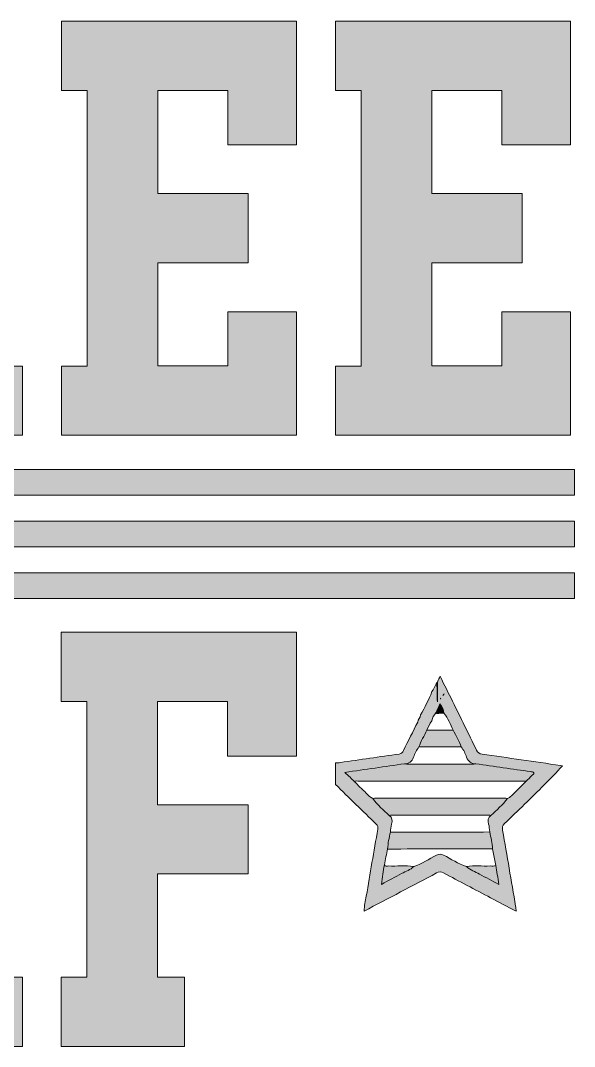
# Model space of a CAD drawing. Header units: inches. Extents: x 149 to 931, y -902 to -178.
# Drawn here: x 540 to 931, y -902 to -178 of the extents above; entities that cross this region are included whole.
import ezdxf

# ---------------------------------------------------------------- set-up
doc = ezdxf.new("R2010")
doc.units = ezdxf.units.IN
doc.header["$MEASUREMENT"] = 0
doc.layers.add('Layer 1', color=7, linetype='Continuous')

# ---------------------------------------------------------------- blocks, each defined once
blk = doc.blocks.new('block 3')
at = {"layer": 'Layer 1', "true_color": 0x2a4f7b}
h = blk.add_hatch(color=167, dxfattribs=at)
h.dxf.hatch_style = 2
h.paths.add_polyline_path([(219.31, -421.76), (238.35, -421.76), (238.35, -470.63), (151.22, -470.63), (151.22, -421.76), (169.34, -421.76), (169.34, -227), (151.22, -227), (151.22, -177.95), (317.42, -177.95), (317.42, -265.44), (268.73, -265.44), (268.73, -227), (219.31, -227), (219.31, -299.85), (283.19, -299.85), (283.19, -348.72), (219.31, -348.72)])
h = blk.add_hatch(color=167, dxfattribs=at)
h.dxf.hatch_style = 2
h.paths.add_polyline_path([(473.37, -354.95), (412.97, -354.95), (412.97, -421.76), (432, -421.76), (432, -470.63), (344.88, -470.63), (344.88, -421.76), (363, -421.76), (363, -227), (344.88, -227), (344.88, -177.58), (484.72, -177.58), (522.43, -215.84), (522.43, -311.38), (508.88, -324.74), (522.43, -337.74), (522.43, -421.76), (541.46, -421.76), (541.46, -470.63), (454.34, -470.63), (454.34, -421.76), (473.37, -421.76)])
h.paths.add_polyline_path([(473.37, -227.19), (412.97, -227.19), (412.97, -306.07), (473.37, -306.07)])
h = blk.add_hatch(color=167, dxfattribs=at)
h.dxf.hatch_style = 2
h.paths.add_polyline_path([(686.43, -421.57), (686.43, -383.32), (735.12, -383.32), (735.12, -470.63), (568.92, -470.63), (568.92, -421.76), (587.04, -421.76), (587.04, -227), (568.92, -227), (568.92, -177.95), (735.12, -177.95), (735.12, -265.44), (686.43, -265.44), (686.43, -227), (637.01, -227), (637.01, -299.85), (700.9, -299.85), (700.9, -348.72), (637.01, -348.72), (637.01, -421.57)])
h = blk.add_hatch(color=167, dxfattribs=at)
h.dxf.hatch_style = 2
h.paths.add_polyline_path([(880.09, -421.57), (880.09, -383.32), (928.78, -383.32), (928.78, -470.63), (762.58, -470.63), (762.58, -421.76), (780.7, -421.76), (780.7, -227), (762.58, -227), (762.58, -177.95), (928.78, -177.95), (928.78, -265.44), (880.09, -265.44), (880.09, -227), (830.67, -227), (830.67, -299.85), (894.55, -299.85), (894.55, -348.72), (830.67, -348.72), (830.67, -421.57)])
at = {"layer": 'Layer 1', "lineweight": 0}
for points in [[(219.31, -421.76), (238.35, -421.76), (238.35, -470.63), (151.22, -470.63), (151.22, -421.76), (169.34, -421.76), (169.34, -227), (151.22, -227), (151.22, -177.95), (317.42, -177.95), (317.42, -265.44), (268.73, -265.44), (268.73, -227), (219.31, -227), (219.31, -299.85), (283.19, -299.85), (283.19, -348.72), (219.31, -348.72), (219.31, -421.76)], [(473.37, -354.95), (412.97, -354.95), (412.97, -421.76), (432, -421.76), (432, -470.63), (344.88, -470.63), (344.88, -421.76), (363, -421.76), (363, -227), (344.88, -227), (344.88, -177.58), (484.72, -177.58), (522.43, -215.84), (522.43, -311.38), (508.88, -324.74), (522.43, -337.74), (522.43, -421.76), (541.46, -421.76), (541.46, -470.63), (454.34, -470.63), (454.34, -421.76), (473.37, -421.76), (473.37, -354.95)], [(686.43, -421.57), (686.43, -383.32), (735.12, -383.32), (735.12, -470.63), (568.92, -470.63), (568.92, -421.76), (587.04, -421.76), (587.04, -227), (568.92, -227), (568.92, -177.95), (735.12, -177.95), (735.12, -265.44), (686.43, -265.44), (686.43, -227), (637.01, -227), (637.01, -299.85), (700.9, -299.85), (700.9, -348.72), (637.01, -348.72), (637.01, -421.57), (686.43, -421.57)], [(880.09, -421.57), (880.09, -383.32), (928.78, -383.32), (928.78, -470.63), (762.58, -470.63), (762.58, -421.76), (780.7, -421.76), (780.7, -227), (762.58, -227), (762.58, -177.95), (928.78, -177.95), (928.78, -265.44), (880.09, -265.44), (880.09, -227), (830.67, -227), (830.67, -299.85), (894.55, -299.85), (894.55, -348.72), (830.67, -348.72), (830.67, -421.57), (880.09, -421.57)], [(473.37, -227.19), (412.97, -227.19), (412.97, -306.07), (473.37, -306.07), (473.37, -227.19)]]:
    blk.add_lwpolyline(points, dxfattribs=at)
blk = doc.blocks.new('block 4')
at = {"layer": 'Layer 1', "true_color": 0xce432c}
h = blk.add_hatch(color=22, dxfattribs=at)
h.dxf.hatch_style = 2
h.paths.add_polyline_path([(418.19, -825.73), (411.96, -853.55), (425.14, -853.55), (425.14, -902.42), (344.97, -902.42), (344.97, -853.55), (363.27, -853.55), (420.2, -609.74), (469.99, -609.74), (523.98, -853.55), (541.37, -853.55), (541.37, -902.42), (461.2, -902.42), (461.2, -853.55), (475.11, -853.55), (468.89, -825.73)])
h.paths.add_polyline_path([(458.09, -777.04), (443.63, -712.79), (429.17, -777.04)])
h = blk.add_hatch(color=22, dxfattribs=at)
h.dxf.hatch_style = 2
h.paths.add_polyline_path([(636.92, -853.55), (655.96, -853.55), (655.96, -902.42), (568.83, -902.42), (568.83, -853.55), (586.95, -853.55), (586.95, -658.79), (568.83, -658.79), (568.83, -609.74), (735.03, -609.74), (735.03, -697.23), (686.34, -697.23), (686.34, -658.79), (636.92, -658.79), (636.92, -731.64), (700.8, -731.64), (700.8, -780.51), (636.92, -780.51)])
at = {"layer": 'Layer 1', "lineweight": 0}
for points in [[(418.19, -825.73), (411.96, -853.55), (425.14, -853.55), (425.14, -902.42), (344.97, -902.42), (344.97, -853.55), (363.27, -853.55), (420.2, -609.74), (469.99, -609.74), (523.98, -853.55), (541.37, -853.55), (541.37, -902.42), (461.2, -902.42), (461.2, -853.55), (475.11, -853.55), (468.89, -825.73), (418.19, -825.73)], [(636.92, -853.55), (655.96, -853.55), (655.96, -902.42), (568.83, -902.42), (568.83, -853.55), (586.95, -853.55), (586.95, -658.79), (568.83, -658.79), (568.83, -609.74), (735.03, -609.74), (735.03, -697.23), (686.34, -697.23), (686.34, -658.79), (636.92, -658.79), (636.92, -731.64), (700.8, -731.64), (700.8, -780.51), (636.92, -780.51), (636.92, -853.55)], [(458.09, -777.04), (443.63, -712.79), (429.17, -777.04), (458.09, -777.04)]]:
    blk.add_lwpolyline(points, dxfattribs=at)
blk = doc.blocks.new('block 5')
at = {"layer": 'Layer 1', "true_color": 0xce432c}
h = blk.add_hatch(color=22, dxfattribs=at)
h.dxf.hatch_style = 2
h.paths.add_polyline_path([(931.48, -512.96), (148.52, -512.96), (148.52, -494.75), (931.48, -494.75)])
h = blk.add_hatch(color=22, dxfattribs=at)
h.dxf.hatch_style = 2
h.paths.add_polyline_path([(931.48, -549.47), (148.52, -549.47), (148.52, -531.26), (931.48, -531.26)])
h = blk.add_hatch(color=22, dxfattribs=at)
h.dxf.hatch_style = 2
h.paths.add_polyline_path([(931.48, -585.88), (148.52, -585.88), (148.52, -567.68), (931.48, -567.68)])
at = {"layer": 'Layer 1', "lineweight": 0}
for points in [[(931.48, -512.96), (148.52, -512.96), (148.52, -494.75), (931.48, -494.75), (931.48, -512.96)], [(931.48, -549.47), (148.52, -549.47), (148.52, -531.26), (931.48, -531.26), (931.48, -549.47)], [(931.48, -585.88), (148.52, -585.88), (148.52, -567.68), (931.48, -567.68), (931.48, -585.88)]]:
    blk.add_lwpolyline(points, dxfattribs=at)
blk = doc.blocks.new('block 6')
at = {"layer": 'Layer 1', "true_color": 0x2a4f7b}
h = blk.add_hatch(color=167, dxfattribs=at)
h.dxf.hatch_style = 2
edge = h.paths.add_edge_path()
edge.add_spline(control_points=[(910.17, -717.58), (914.56, -713.23), (918.71, -708.65), (922.93, -704.21), (922.7, -704.15), (922.13, -703.97), (921.54, -703.88), (903.08, -701.2), (884.62, -698.48), (866.14, -695.9), (864.17, -695.63), (863.15, -694.88), (862.29, -693.11), (856.69, -681.56), (850.97, -670.07), (845.29, -658.56), (842.44, -652.78), (839.58, -647.01), (836.53, -640.85), (835.8, -642.31), (835.3, -643.31), (834.81, -644.3), (834.8, -644.5), (834.79, -644.71), (834.78, -644.92), (834.78, -644.92), (834.78, -659.04), (834.78, -659.04), (833.76, -654.41), (835.35, -650.21), (833.8, -646.24), (832.7, -648.03), (832.27, -650.2), (830.72, -651.73), (828.49, -657.46), (825.77, -662.94), (822.63, -668.22), (822.53, -670.09), (820.95, -671.39), (820.7, -673.2), (817.32, -679.9), (813.93, -686.59), (810.6, -693.31), (809.93, -694.65), (809.29, -695.59), (807.56, -695.83), (793.75, -697.75), (779.96, -699.81), (766.15, -701.79), (764.96, -701.96), (763.78, -702.15), (762.58, -702.1), (762.58, -702.1), (762.58, -717.27), (762.58, -717.27), (772.13, -726.68), (781.74, -736.04), (791.38, -745.37), (792.44, -746.39), (792.78, -747.34), (792.51, -748.85), (789.73, -764.61), (787, -780.38), (784.36, -796.16), (783.79, -799.58), (782.81, -802.97), (782.86, -806.78), (800.12, -797.7), (817.07, -788.82), (833.97, -779.84), (835.77, -778.88), (837.16, -778.82), (838.98, -779.8), (850.02, -785.72), (861.13, -791.53), (872.21, -797.36), (878.12, -800.47), (884.03, -803.54), (890.28, -806.81), (890.12, -805.34), (890.06, -804.33), (889.9, -803.35), (886.84, -785.46), (883.81, -767.57), (880.65, -749.7), (880.3, -747.69), (880.57, -746.36), (882.1, -744.9), (891.52, -735.86), (900.89, -726.76), (910.17, -717.58)], knot_values=[0, 0, 0, 0, 1, 1, 1, 2, 2, 2, 3, 3, 3, 4, 4, 4, 5, 5, 5, 6, 6, 6, 7, 7, 7, 8, 8, 8, 9, 9, 9, 10, 10, 10, 11, 11, 11, 12, 12, 12, 13, 13, 13, 14, 14, 14, 15, 15, 15, 16, 16, 16, 17, 17, 17, 18, 18, 18, 19, 19, 19, 20, 20, 20, 21, 21, 21, 22, 22, 22, 23, 23, 23, 24, 24, 24, 25, 25, 25, 26, 26, 26, 27, 27, 27, 28, 28, 28, 29, 29, 29, 30, 30, 30, 30], degree=3, periodic=1)
edge = h.paths.add_edge_path()
edge.add_spline(control_points=[(872.42, -739.2), (870.3, -740.8), (870.05, -742.82), (870.76, -745.27), (871.27, -747.08), (871.35, -749.01), (871.63, -750.89), (872.38, -754.86), (873.39, -758.79), (873.57, -762.86), (873.57, -762.86), (875.88, -774.51), (875.88, -774.51), (876.58, -778.78), (877.29, -783.06), (878.09, -787.9), (873.28, -785.35), (868.82, -783.1), (864.47, -780.65), (861.32, -778.88), (857.71, -777.88), (855.07, -775.24), (849.33, -773.35), (844.33, -769.98), (839.01, -767.26), (837.17, -766.33), (835.85, -766.33), (834.01, -767.26), (828.68, -769.95), (823.7, -773.38), (817.95, -775.21), (815.59, -777.75), (812.24, -778.58), (809.35, -780.21), (804.78, -782.79), (800.09, -785.18), (794.99, -787.9), (795.74, -783), (796.42, -778.49), (797.11, -773.97), (797.87, -770.29), (798.63, -766.6), (799.39, -762.91), (799.7, -758.85), (800.44, -754.86), (801.39, -750.91), (801.67, -749.03), (801.79, -747.11), (802.27, -745.29), (802.92, -742.86), (802.73, -740.8), (800.6, -739.2), (796.58, -735.31), (792.16, -731.8), (788.86, -727.21), (785.75, -725.75), (783.92, -722.83), (781.44, -720.65), (779.55, -718.99), (777.83, -717.13), (776.03, -715.36), (773.95, -713.33), (771.88, -711.3), (769.29, -708.78), (783.71, -706.69), (797.48, -704.69), (811.24, -702.69), (814.56, -702.75), (816.56, -701.23), (817.76, -698.05), (818.7, -695.54), (819.8, -693), (821.51, -690.83), (823.01, -686.69), (825.2, -682.89), (827.21, -678.99), (828.17, -676.69), (829.16, -674.39), (830.56, -672.3), (831.25, -670.31), (831.97, -668.32), (833.48, -666.76), (834.36, -664.77), (835.23, -662.77), (836.27, -660.41), (837.93, -662.57), (839.1, -664.51), (839.26, -666.94), (842.15, -670.57), (843.8, -674.87), (845.81, -678.98), (847.77, -682.89), (850, -686.68), (851.49, -690.81), (853.17, -693), (854.32, -695.53), (855.26, -698.06), (856.44, -701.27), (858.48, -702.74), (861.79, -702.7), (874.72, -704.54), (887.65, -706.38), (900.57, -708.26), (901.31, -708.36), (902.39, -708.26), (902.69, -709.11), (903.02, -710.04), (901.98, -710.47), (901.44, -711.01), (900.09, -712.38), (898.66, -713.67), (897.26, -714.99), (893.48, -718.73), (889.71, -722.48), (885.9, -726.18), (885.42, -726.64), (884.72, -726.87), (884.12, -727.21), (880.85, -731.82), (876.39, -735.27), (872.42, -739.2)], knot_values=[0, 0, 0, 0, 1, 1, 1, 2, 2, 2, 3, 3, 3, 4, 4, 4, 5, 5, 5, 6, 6, 6, 7, 7, 7, 8, 8, 8, 9, 9, 9, 10, 10, 10, 11, 11, 11, 12, 12, 12, 13, 13, 13, 14, 14, 14, 15, 15, 15, 16, 16, 16, 17, 17, 17, 18, 18, 18, 19, 19, 19, 20, 20, 20, 21, 21, 21, 22, 22, 22, 23, 23, 23, 24, 24, 24, 25, 25, 25, 26, 26, 26, 27, 27, 27, 28, 28, 28, 29, 29, 29, 30, 30, 30, 31, 31, 31, 32, 32, 32, 33, 33, 33, 34, 34, 34, 35, 35, 35, 36, 36, 36, 37, 37, 37, 38, 38, 38, 39, 39, 39, 40, 40, 40, 40], degree=3, periodic=1)
h = blk.add_hatch(color=167, dxfattribs=at)
h.dxf.hatch_style = 2
edge = h.paths.add_edge_path()
edge.add_spline(control_points=[(833.8, -646.24), (833.82, -645.57), (834.25, -645.21), (834.78, -644.92), (834.78, -649.42), (834.78, -653.93), (834.78, -659.04), (833.76, -654.41), (835.35, -650.21), (833.8, -646.24)], knot_values=[0, 0, 0, 0, 1, 1, 1, 2, 2, 2, 3, 3, 3, 3], degree=3, periodic=1)
at = {"layer": 'Layer 1', "true_color": 0x040405}
h = blk.add_hatch(color=178, dxfattribs=at)
h.dxf.hatch_style = 2
edge = h.paths.add_edge_path()
edge.add_spline(control_points=[(836.81, -656.63), (836.76, -656.71), (836.7, -656.78), (836.64, -656.85), (836.69, -656.77), (836.74, -656.69), (836.79, -656.61), (836.83, -656.53), (836.87, -656.45), (836.92, -656.38), (836.88, -656.46), (836.85, -656.55), (836.81, -656.63)], knot_values=[0, 0, 0, 0, 1, 1, 1, 2, 2, 2, 3, 3, 3, 4, 4, 4, 4], degree=3, periodic=1)
at = {"layer": 'Layer 1', "true_color": 0x2a4f7b}
h = blk.add_hatch(color=167, dxfattribs=at)
h.dxf.hatch_style = 2
edge = h.paths.add_edge_path()
edge.add_spline(control_points=[(836.79, -656.61), (836.74, -656.69), (836.69, -656.77), (836.64, -656.85), (836.7, -656.78), (836.76, -656.71), (836.81, -656.63), (836.81, -656.63), (836.79, -656.61), (836.79, -656.61)], knot_values=[0, 0, 0, 0, 1, 1, 1, 2, 2, 2, 3, 3, 3, 3], degree=3, periodic=1)
h = blk.add_hatch(color=167, dxfattribs=at)
h.dxf.hatch_style = 2
edge = h.paths.add_edge_path()
edge.add_spline(control_points=[(836.81, -656.63), (836.85, -656.55), (836.88, -656.46), (836.92, -656.38), (836.87, -656.45), (836.83, -656.53), (836.79, -656.61), (836.79, -656.61), (836.81, -656.63), (836.81, -656.63)], knot_values=[0, 0, 0, 0, 1, 1, 1, 2, 2, 2, 3, 3, 3, 3], degree=3, periodic=1)
h = blk.add_hatch(color=167, dxfattribs=at)
h.dxf.hatch_style = 2
edge = h.paths.add_edge_path()
edge.add_spline(control_points=[(838.62, -654.16), (838.59, -654.24), (838.55, -654.33), (838.52, -654.41), (838.56, -654.33), (838.6, -654.26), (838.65, -654.18), (838.65, -654.18), (838.62, -654.16), (838.62, -654.16)], knot_values=[0, 0, 0, 0, 1, 1, 1, 2, 2, 2, 3, 3, 3, 3], degree=3, periodic=1)
h = blk.add_hatch(color=167, dxfattribs=at)
h.dxf.hatch_style = 2
edge = h.paths.add_edge_path()
edge.add_spline(control_points=[(839.24, -653.55), (839.03, -653.75), (838.83, -653.95), (838.62, -654.16), (838.62, -654.16), (838.65, -654.18), (838.65, -654.18), (838.85, -653.98), (839.05, -653.77), (839.26, -653.57), (839.26, -653.57), (839.24, -653.55), (839.24, -653.55)], knot_values=[0, 0, 0, 0, 1, 1, 1, 2, 2, 2, 3, 3, 3, 4, 4, 4, 4], degree=3, periodic=1)
h = blk.add_hatch(color=167, dxfattribs=at)
h.dxf.hatch_style = 2
edge = h.paths.add_edge_path()
edge.add_spline(control_points=[(839.26, -653.57), (839.31, -653.48), (839.36, -653.39), (839.41, -653.31), (839.35, -653.39), (839.29, -653.47), (839.24, -653.55), (839.24, -653.55), (839.26, -653.57), (839.26, -653.57)], knot_values=[0, 0, 0, 0, 1, 1, 1, 2, 2, 2, 3, 3, 3, 3], degree=3, periodic=1)
at = {"layer": 'Layer 1', "true_color": 0xce432c}
h = blk.add_hatch(color=22, dxfattribs=at)
h.dxf.hatch_style = 2
edge = h.paths.add_edge_path()
edge.add_spline(control_points=[(839.26, -666.94), (837.6, -666.99), (835.94, -667.05), (834.28, -667.1), (834.01, -666.98), (833.75, -666.87), (833.48, -666.76), (834.36, -664.77), (835.23, -662.77), (836.27, -660.41), (837.93, -662.57), (839.1, -664.51), (839.26, -666.94)], knot_values=[0, 0, 0, 0, 1, 1, 1, 2, 2, 2, 3, 3, 3, 4, 4, 4, 4], degree=3, periodic=1)
h = blk.add_hatch(color=22, dxfattribs=at)
h.dxf.hatch_style = 2
edge = h.paths.add_edge_path()
edge.add_spline(control_points=[(851.49, -690.81), (841.5, -690.82), (831.5, -690.83), (821.51, -690.83), (823.01, -686.69), (825.2, -682.89), (827.21, -678.99), (833.41, -678.99), (839.61, -678.98), (845.81, -678.98), (847.77, -682.89), (850, -686.68), (851.49, -690.81)], knot_values=[0, 0, 0, 0, 1, 1, 1, 2, 2, 2, 3, 3, 3, 4, 4, 4, 4], degree=3, periodic=1)
h = blk.add_hatch(color=22, dxfattribs=at)
h.dxf.hatch_style = 2
edge = h.paths.add_edge_path()
edge.add_spline(control_points=[(897.26, -714.99), (881.77, -714.96), (866.27, -714.92), (850.78, -714.91), (826.93, -714.9), (803.09, -714.9), (779.24, -714.94), (778.17, -714.94), (777, -714.47), (776.03, -715.36), (773.95, -713.33), (771.88, -711.3), (769.29, -708.78), (783.71, -706.69), (797.48, -704.69), (811.24, -702.69), (812.24, -702.82), (813.24, -703.05), (814.25, -703.05), (829.09, -703.07), (843.94, -703.07), (858.78, -703.05), (859.79, -703.05), (860.79, -702.82), (861.79, -702.7), (874.72, -704.54), (887.65, -706.38), (900.57, -708.26), (901.31, -708.36), (902.39, -708.26), (902.69, -709.11), (903.02, -710.04), (901.98, -710.47), (901.44, -711.01), (900.09, -712.38), (898.66, -713.67), (897.26, -714.99)], knot_values=[0, 0, 0, 0, 1, 1, 1, 2, 2, 2, 3, 3, 3, 4, 4, 4, 5, 5, 5, 6, 6, 6, 7, 7, 7, 8, 8, 8, 9, 9, 9, 10, 10, 10, 11, 11, 11, 12, 12, 12, 12], degree=3, periodic=1)
h = blk.add_hatch(color=22, dxfattribs=at)
h.dxf.hatch_style = 2
edge = h.paths.add_edge_path()
edge.add_spline(control_points=[(788.86, -727.21), (789.66, -727.13), (790.47, -726.99), (791.27, -726.99), (821.42, -726.98), (851.56, -726.98), (881.71, -726.99), (882.51, -726.99), (883.31, -727.13), (884.12, -727.21), (880.85, -731.82), (876.39, -735.27), (872.42, -739.2), (871.84, -739.11), (871.26, -738.92), (870.68, -738.92), (847.9, -738.91), (825.12, -738.91), (802.35, -738.92), (801.77, -738.92), (801.18, -739.1), (800.6, -739.2), (796.58, -735.31), (792.16, -731.8), (788.86, -727.21)], knot_values=[0, 0, 0, 0, 1, 1, 1, 2, 2, 2, 3, 3, 3, 4, 4, 4, 5, 5, 5, 6, 6, 6, 7, 7, 7, 8, 8, 8, 8], degree=3, periodic=1)
h = blk.add_hatch(color=22, dxfattribs=at)
h.dxf.hatch_style = 2
edge = h.paths.add_edge_path()
edge.add_spline(control_points=[(799.39, -762.91), (799.7, -758.85), (800.44, -754.86), (801.39, -750.9), (824.8, -750.9), (848.21, -750.9), (871.63, -750.89), (872.38, -754.86), (873.39, -758.79), (873.57, -762.86), (848.85, -762.88), (824.12, -762.89), (799.39, -762.91)], knot_values=[0, 0, 0, 0, 1, 1, 1, 2, 2, 2, 3, 3, 3, 4, 4, 4, 4], degree=3, periodic=1)
h = blk.add_hatch(color=22, dxfattribs=at)
h.dxf.hatch_style = 2
edge = h.paths.add_edge_path()
edge.add_spline(control_points=[(797.11, -773.97), (797.72, -775.42), (799, -774.85), (800.03, -774.89), (806, -775.11), (811.98, -774.53), (817.95, -775.21), (815.59, -777.75), (812.24, -778.58), (809.35, -780.21), (804.78, -782.79), (800.09, -785.18), (794.99, -787.9), (795.74, -783), (796.42, -778.49), (797.11, -773.97)], knot_values=[0, 0, 0, 0, 1, 1, 1, 2, 2, 2, 3, 3, 3, 4, 4, 4, 5, 5, 5, 5], degree=3, periodic=1)
h = blk.add_hatch(color=22, dxfattribs=at)
h.dxf.hatch_style = 2
edge = h.paths.add_edge_path()
edge.add_spline(control_points=[(855.07, -775.24), (860.7, -774.48), (866.36, -775.11), (872, -774.9), (873.3, -774.85), (874.64, -775.18), (875.88, -774.5), (876.58, -778.78), (877.29, -783.06), (878.09, -787.9), (873.28, -785.35), (868.82, -783.1), (864.47, -780.65), (861.32, -778.88), (857.71, -777.88), (855.07, -775.24)], knot_values=[0, 0, 0, 0, 1, 1, 1, 2, 2, 2, 3, 3, 3, 4, 4, 4, 5, 5, 5, 5], degree=3, periodic=1)
at = {"layer": 'Layer 1', "lineweight": 0}
for points, knots in [([(910.17, -717.58), (914.56, -713.23), (918.71, -708.65), (922.93, -704.21), (922.7, -704.15), (922.13, -703.97), (921.54, -703.88), (903.08, -701.2), (884.62, -698.48), (866.14, -695.9), (864.17, -695.63), (863.15, -694.88), (862.29, -693.11), (856.69, -681.56), (850.97, -670.07), (845.29, -658.56), (842.44, -652.78), (839.58, -647.01), (836.53, -640.85), (835.8, -642.31), (835.3, -643.31), (834.81, -644.3), (834.8, -644.5), (834.79, -644.71), (834.78, -644.92), (834.78, -644.92), (834.78, -659.04), (834.78, -659.04), (833.76, -654.41), (835.35, -650.21), (833.8, -646.24), (832.7, -648.03), (832.27, -650.2), (830.72, -651.73), (828.49, -657.46), (825.77, -662.94), (822.63, -668.22), (822.53, -670.09), (820.95, -671.39), (820.7, -673.2), (817.32, -679.9), (813.93, -686.59), (810.6, -693.31), (809.93, -694.65), (809.29, -695.59), (807.56, -695.83), (793.75, -697.75), (779.96, -699.81), (766.15, -701.79), (764.96, -701.96), (763.78, -702.15), (762.58, -702.1), (762.58, -702.1), (762.58, -717.27), (762.58, -717.27), (772.13, -726.68), (781.74, -736.04), (791.38, -745.37), (792.44, -746.39), (792.78, -747.34), (792.51, -748.85), (789.73, -764.61), (787, -780.38), (784.36, -796.16), (783.79, -799.58), (782.81, -802.97), (782.86, -806.78), (800.12, -797.7), (817.07, -788.82), (833.97, -779.84), (835.77, -778.88), (837.16, -778.82), (838.98, -779.8), (850.02, -785.72), (861.13, -791.53), (872.21, -797.36), (878.12, -800.47), (884.03, -803.54), (890.28, -806.81), (890.12, -805.34), (890.06, -804.33), (889.9, -803.35), (886.84, -785.46), (883.81, -767.57), (880.65, -749.7), (880.3, -747.69), (880.57, -746.36), (882.1, -744.9), (891.52, -735.86), (900.89, -726.76), (910.17, -717.58)], [0, 0, 0, 0, 1, 1, 1, 2, 2, 2, 3, 3, 3, 4, 4, 4, 5, 5, 5, 6, 6, 6, 7, 7, 7, 8, 8, 8, 9, 9, 9, 10, 10, 10, 11, 11, 11, 12, 12, 12, 13, 13, 13, 14, 14, 14, 15, 15, 15, 16, 16, 16, 17, 17, 17, 18, 18, 18, 19, 19, 19, 20, 20, 20, 21, 21, 21, 22, 22, 22, 23, 23, 23, 24, 24, 24, 25, 25, 25, 26, 26, 26, 27, 27, 27, 28, 28, 28, 29, 29, 29, 30, 30, 30, 30]), ([(833.8, -646.24), (833.82, -645.57), (834.25, -645.21), (834.78, -644.92), (834.78, -649.42), (834.78, -653.93), (834.78, -659.04), (833.76, -654.41), (835.35, -650.21), (833.8, -646.24)], [0, 0, 0, 0, 1, 1, 1, 2, 2, 2, 3, 3, 3, 3]), ([(836.81, -656.63), (836.76, -656.71), (836.7, -656.78), (836.64, -656.85), (836.69, -656.77), (836.74, -656.69), (836.79, -656.61), (836.83, -656.53), (836.87, -656.45), (836.92, -656.38), (836.88, -656.46), (836.85, -656.55), (836.81, -656.63)], [0, 0, 0, 0, 1, 1, 1, 2, 2, 2, 3, 3, 3, 4, 4, 4, 4]), ([(836.79, -656.61), (836.74, -656.69), (836.69, -656.77), (836.64, -656.85), (836.7, -656.78), (836.76, -656.71), (836.81, -656.63), (836.81, -656.63), (836.79, -656.61), (836.79, -656.61)], [0, 0, 0, 0, 1, 1, 1, 2, 2, 2, 3, 3, 3, 3]), ([(836.81, -656.63), (836.85, -656.55), (836.88, -656.46), (836.92, -656.38), (836.87, -656.45), (836.83, -656.53), (836.79, -656.61), (836.79, -656.61), (836.81, -656.63), (836.81, -656.63)], [0, 0, 0, 0, 1, 1, 1, 2, 2, 2, 3, 3, 3, 3]), ([(838.62, -654.16), (838.59, -654.24), (838.55, -654.33), (838.52, -654.41), (838.56, -654.33), (838.6, -654.26), (838.65, -654.18), (838.65, -654.18), (838.62, -654.16), (838.62, -654.16)], [0, 0, 0, 0, 1, 1, 1, 2, 2, 2, 3, 3, 3, 3]), ([(839.24, -653.55), (839.03, -653.75), (838.83, -653.95), (838.62, -654.16), (838.62, -654.16), (838.65, -654.18), (838.65, -654.18), (838.85, -653.98), (839.05, -653.77), (839.26, -653.57), (839.26, -653.57), (839.24, -653.55), (839.24, -653.55)], [0, 0, 0, 0, 1, 1, 1, 2, 2, 2, 3, 3, 3, 4, 4, 4, 4]), ([(839.26, -653.57), (839.31, -653.48), (839.36, -653.39), (839.41, -653.31), (839.35, -653.39), (839.29, -653.47), (839.24, -653.55), (839.24, -653.55), (839.26, -653.57), (839.26, -653.57)], [0, 0, 0, 0, 1, 1, 1, 2, 2, 2, 3, 3, 3, 3]), ([(872.42, -739.2), (870.3, -740.8), (870.05, -742.82), (870.76, -745.27), (871.27, -747.08), (871.35, -749.01), (871.63, -750.89), (872.38, -754.86), (873.39, -758.79), (873.57, -762.86), (873.57, -762.86), (875.88, -774.51), (875.88, -774.51), (876.58, -778.78), (877.29, -783.06), (878.09, -787.9), (873.28, -785.35), (868.82, -783.1), (864.47, -780.65), (861.32, -778.88), (857.71, -777.88), (855.07, -775.24), (849.33, -773.35), (844.33, -769.98), (839.01, -767.26), (837.17, -766.33), (835.85, -766.33), (834.01, -767.26), (828.68, -769.95), (823.7, -773.38), (817.95, -775.21), (815.59, -777.75), (812.24, -778.58), (809.35, -780.21), (804.78, -782.79), (800.09, -785.18), (794.99, -787.9), (795.74, -783), (796.42, -778.49), (797.11, -773.97), (797.87, -770.29), (798.63, -766.6), (799.39, -762.91), (799.7, -758.85), (800.44, -754.86), (801.39, -750.91), (801.67, -749.03), (801.79, -747.11), (802.27, -745.29), (802.92, -742.86), (802.73, -740.8), (800.6, -739.2), (796.58, -735.31), (792.16, -731.8), (788.86, -727.21), (785.75, -725.75), (783.92, -722.83), (781.44, -720.65), (779.55, -718.99), (777.83, -717.13), (776.03, -715.36), (773.95, -713.33), (771.88, -711.3), (769.29, -708.78), (783.71, -706.69), (797.48, -704.69), (811.24, -702.69), (814.56, -702.75), (816.56, -701.23), (817.76, -698.05), (818.7, -695.54), (819.8, -693), (821.51, -690.83), (823.01, -686.69), (825.2, -682.89), (827.21, -678.99), (828.17, -676.69), (829.16, -674.39), (830.56, -672.3), (831.25, -670.31), (831.97, -668.32), (833.48, -666.76), (834.36, -664.77), (835.23, -662.77), (836.27, -660.41), (837.93, -662.57), (839.1, -664.51), (839.26, -666.94), (842.15, -670.57), (843.8, -674.87), (845.81, -678.98), (847.77, -682.89), (850, -686.68), (851.49, -690.81), (853.17, -693), (854.32, -695.53), (855.26, -698.06), (856.44, -701.27), (858.48, -702.74), (861.79, -702.7), (874.72, -704.54), (887.65, -706.38), (900.57, -708.26), (901.31, -708.36), (902.39, -708.26), (902.69, -709.11), (903.02, -710.04), (901.98, -710.47), (901.44, -711.01), (900.09, -712.38), (898.66, -713.67), (897.26, -714.99), (893.48, -718.73), (889.71, -722.48), (885.9, -726.18), (885.42, -726.64), (884.72, -726.87), (884.12, -727.21), (880.85, -731.82), (876.39, -735.27), (872.42, -739.2)], [0, 0, 0, 0, 1, 1, 1, 2, 2, 2, 3, 3, 3, 4, 4, 4, 5, 5, 5, 6, 6, 6, 7, 7, 7, 8, 8, 8, 9, 9, 9, 10, 10, 10, 11, 11, 11, 12, 12, 12, 13, 13, 13, 14, 14, 14, 15, 15, 15, 16, 16, 16, 17, 17, 17, 18, 18, 18, 19, 19, 19, 20, 20, 20, 21, 21, 21, 22, 22, 22, 23, 23, 23, 24, 24, 24, 25, 25, 25, 26, 26, 26, 27, 27, 27, 28, 28, 28, 29, 29, 29, 30, 30, 30, 31, 31, 31, 32, 32, 32, 33, 33, 33, 34, 34, 34, 35, 35, 35, 36, 36, 36, 37, 37, 37, 38, 38, 38, 39, 39, 39, 40, 40, 40, 40]), ([(839.26, -666.94), (837.6, -666.99), (835.94, -667.05), (834.28, -667.1), (834.01, -666.98), (833.75, -666.87), (833.48, -666.76), (834.36, -664.77), (835.23, -662.77), (836.27, -660.41), (837.93, -662.57), (839.1, -664.51), (839.26, -666.94)], [0, 0, 0, 0, 1, 1, 1, 2, 2, 2, 3, 3, 3, 4, 4, 4, 4]), ([(851.49, -690.81), (841.5, -690.82), (831.5, -690.83), (821.51, -690.83), (823.01, -686.69), (825.2, -682.89), (827.21, -678.99), (833.41, -678.99), (839.61, -678.98), (845.81, -678.98), (847.77, -682.89), (850, -686.68), (851.49, -690.81)], [0, 0, 0, 0, 1, 1, 1, 2, 2, 2, 3, 3, 3, 4, 4, 4, 4]), ([(897.26, -714.99), (881.77, -714.96), (866.27, -714.92), (850.78, -714.91), (826.93, -714.9), (803.09, -714.9), (779.24, -714.94), (778.17, -714.94), (777, -714.47), (776.03, -715.36), (773.95, -713.33), (771.88, -711.3), (769.29, -708.78), (783.71, -706.69), (797.48, -704.69), (811.24, -702.69), (812.24, -702.82), (813.24, -703.05), (814.25, -703.05), (829.09, -703.07), (843.94, -703.07), (858.78, -703.05), (859.79, -703.05), (860.79, -702.82), (861.79, -702.7), (874.72, -704.54), (887.65, -706.38), (900.57, -708.26), (901.31, -708.36), (902.39, -708.26), (902.69, -709.11), (903.02, -710.04), (901.98, -710.47), (901.44, -711.01), (900.09, -712.38), (898.66, -713.67), (897.26, -714.99)], [0, 0, 0, 0, 1, 1, 1, 2, 2, 2, 3, 3, 3, 4, 4, 4, 5, 5, 5, 6, 6, 6, 7, 7, 7, 8, 8, 8, 9, 9, 9, 10, 10, 10, 11, 11, 11, 12, 12, 12, 12]), ([(788.86, -727.21), (789.66, -727.13), (790.47, -726.99), (791.27, -726.99), (821.42, -726.98), (851.56, -726.98), (881.71, -726.99), (882.51, -726.99), (883.31, -727.13), (884.12, -727.21), (880.85, -731.82), (876.39, -735.27), (872.42, -739.2), (871.84, -739.11), (871.26, -738.92), (870.68, -738.92), (847.9, -738.91), (825.12, -738.91), (802.35, -738.92), (801.77, -738.92), (801.18, -739.1), (800.6, -739.2), (796.58, -735.31), (792.16, -731.8), (788.86, -727.21)], [0, 0, 0, 0, 1, 1, 1, 2, 2, 2, 3, 3, 3, 4, 4, 4, 5, 5, 5, 6, 6, 6, 7, 7, 7, 8, 8, 8, 8]), ([(799.39, -762.91), (799.7, -758.85), (800.44, -754.86), (801.39, -750.9), (824.8, -750.9), (848.21, -750.9), (871.63, -750.89), (872.38, -754.86), (873.39, -758.79), (873.57, -762.86), (848.85, -762.88), (824.12, -762.89), (799.39, -762.91)], [0, 0, 0, 0, 1, 1, 1, 2, 2, 2, 3, 3, 3, 4, 4, 4, 4]), ([(797.11, -773.97), (797.72, -775.42), (799, -774.85), (800.03, -774.89), (806, -775.11), (811.98, -774.53), (817.95, -775.21), (815.59, -777.75), (812.24, -778.58), (809.35, -780.21), (804.78, -782.79), (800.09, -785.18), (794.99, -787.9), (795.74, -783), (796.42, -778.49), (797.11, -773.97)], [0, 0, 0, 0, 1, 1, 1, 2, 2, 2, 3, 3, 3, 4, 4, 4, 5, 5, 5, 5]), ([(855.07, -775.24), (860.7, -774.48), (866.36, -775.11), (872, -774.9), (873.3, -774.85), (874.64, -775.18), (875.88, -774.5), (876.58, -778.78), (877.29, -783.06), (878.09, -787.9), (873.28, -785.35), (868.82, -783.1), (864.47, -780.65), (861.32, -778.88), (857.71, -777.88), (855.07, -775.24)], [0, 0, 0, 0, 1, 1, 1, 2, 2, 2, 3, 3, 3, 4, 4, 4, 5, 5, 5, 5])]:
    blk.add_open_spline(points, degree=3, knots=knots, dxfattribs=at)
blk = doc.blocks.new('block 2')
at = {"layer": 'Layer 1'}
for name in ['block 3', 'block 5', 'block 4', 'block 6']:
    blk.add_blockref(name, (0, 0), dxfattribs=at)

msp = doc.modelspace()

# ---------------------------------------------------------------- block references
at = {"layer": 'Layer 1'}
msp.add_blockref('block 2', (0, 0), dxfattribs=at)

doc.saveas('drawing.dxf')
